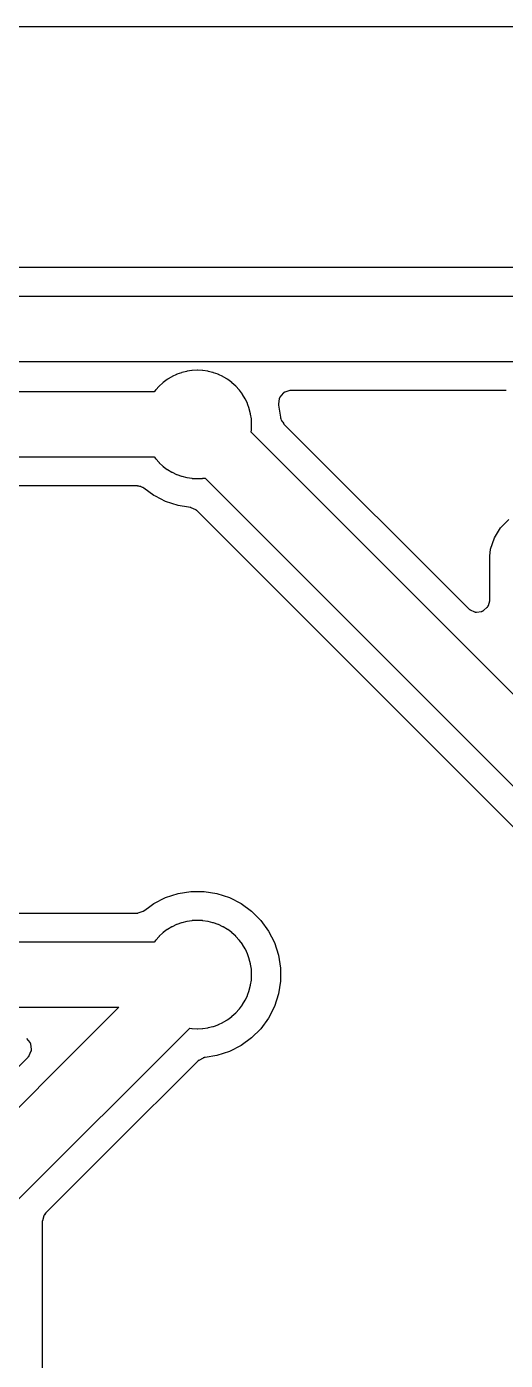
# Model space of a CAD drawing. Header units: metres. Extents: x 60.5 to 129.5, y -129.5 to -80.5.
# Drawn here: x 79.22 to 85.84, y -98.92 to -80.45 of the extents above; entities that cross this region are included whole.
import ezdxf

# ---------------------------------------------------------------- set-up
doc = ezdxf.new("R2010")
doc.units = ezdxf.units.M

msp = doc.modelspace()

# ---------------------------------------------------------------- linework, layer by layer
for points in [[(129.375, -80.451), (60.625, -80.451)], [(86.362, -83.788), (77.569, -83.788)], [(86.278, -84.189), (77.653, -84.189)], [(77.839, -85.089), (86.091, -85.089)], [(91.864, -95.607), (82.322, -86.065), (82.326, -86.036), (82.326, -86.035), (82.326, -86.034), (82.326, -86.032), (82.327, -86.031), (82.33, -85.962), (82.33, -85.961), (82.33, -85.96), (82.33, -85.959), (82.33, -85.958), (82.327, -85.889), (82.326, -85.888), (82.326, -85.886), (82.326, -85.885), (82.326, -85.884), (82.316, -85.816), (82.316, -85.815), (82.316, -85.814), (82.315, -85.812), (82.315, -85.811), (82.298, -85.745), (82.298, -85.743), (82.298, -85.742), (82.297, -85.741), (82.297, -85.74), (82.274, -85.675), (82.273, -85.674), (82.273, -85.673), (82.272, -85.672), (82.272, -85.671), (82.243, -85.609), (82.242, -85.608), (82.241, -85.606), (82.241, -85.605), (82.24, -85.604), (82.205, -85.545), (82.204, -85.544), (82.204, -85.543), (82.203, -85.542), (82.202, -85.541), (82.161, -85.486), (82.161, -85.485), (82.16, -85.484), (82.159, -85.483), (82.158, -85.482), (82.112, -85.431), (82.111, -85.431), (82.11, -85.43), (82.109, -85.429), (82.109, -85.428), (82.058, -85.382), (82.057, -85.381), (82.056, -85.38), (82.055, -85.379), (82.054, -85.379), (81.999, -85.338), (81.998, -85.337), (81.997, -85.336), (81.996, -85.336), (81.995, -85.335), (81.936, -85.3), (81.935, -85.299), (81.934, -85.299), (81.932, -85.298), (81.931, -85.297), (81.869, -85.268), (81.868, -85.268), (81.867, -85.267), (81.866, -85.267), (81.865, -85.266), (81.8, -85.243), (81.799, -85.243), (81.798, -85.242), (81.797, -85.242), (81.795, -85.242), (81.729, -85.225), (81.728, -85.225), (81.726, -85.224), (81.725, -85.224), (81.724, -85.224), (81.656, -85.214), (81.655, -85.214), (81.654, -85.214), (81.652, -85.214), (81.651, -85.213), (81.582, -85.21), (81.581, -85.21), (81.58, -85.21), (81.579, -85.21), (81.578, -85.21), (81.509, -85.213), (81.508, -85.214), (81.506, -85.214), (81.505, -85.214), (81.504, -85.214), (81.436, -85.224), (81.435, -85.224), (81.434, -85.224), (81.432, -85.225), (81.431, -85.225), (81.365, -85.242), (81.363, -85.242), (81.362, -85.242), (81.361, -85.243), (81.36, -85.243), (81.295, -85.266), (81.294, -85.267), (81.293, -85.267), (81.292, -85.268), (81.291, -85.268), (81.229, -85.297), (81.228, -85.298), (81.226, -85.299), (81.225, -85.299), (81.224, -85.3), (81.165, -85.335), (81.164, -85.336), (81.163, -85.336), (81.162, -85.337), (81.161, -85.338), (81.106, -85.379), (81.105, -85.379), (81.104, -85.38), (81.103, -85.381), (81.102, -85.382), (81.051, -85.428), (81.051, -85.429), (81.05, -85.43), (81.049, -85.431), (81.048, -85.431), (81.002, -85.482), (81.001, -85.483), (81, -85.484), (80.999, -85.485), (80.999, -85.486), (80.981, -85.51), (78.2, -85.51)], [(85.854, -85.49), (82.874, -85.49), (82.874, -85.49), (82.872, -85.49), (82.871, -85.49), (82.869, -85.49), (82.868, -85.49), (82.867, -85.49), (82.866, -85.49), (82.865, -85.49), (82.863, -85.49), (82.862, -85.491), (82.861, -85.491), (82.86, -85.491), (82.859, -85.491), (82.858, -85.492), (82.791, -85.512), (82.79, -85.513), (82.788, -85.513), (82.787, -85.514), (82.786, -85.514), (82.785, -85.515), (82.784, -85.515), (82.783, -85.516), (82.782, -85.516), (82.781, -85.517), (82.779, -85.517), (82.778, -85.518), (82.777, -85.519), (82.776, -85.52), (82.775, -85.52), (82.774, -85.521), (82.773, -85.522), (82.772, -85.523), (82.772, -85.523), (82.771, -85.524), (82.77, -85.525), (82.769, -85.526), (82.768, -85.527), (82.767, -85.528), (82.722, -85.581), (82.721, -85.582), (82.721, -85.583), (82.72, -85.584), (82.719, -85.585), (82.719, -85.586), (82.718, -85.587), (82.717, -85.589), (82.717, -85.59), (82.716, -85.591), (82.716, -85.592), (82.715, -85.593), (82.715, -85.594), (82.714, -85.595), (82.714, -85.596), (82.713, -85.598), (82.713, -85.599), (82.712, -85.6), (82.712, -85.601), (82.712, -85.602), (82.712, -85.604), (82.711, -85.605), (82.711, -85.606), (82.711, -85.607), (82.702, -85.676), (82.702, -85.678), (82.702, -85.679), (82.702, -85.68), (82.702, -85.681), (82.702, -85.682), (82.702, -85.684), (82.702, -85.685), (82.702, -85.686), (82.702, -85.687), (82.702, -85.688), (82.702, -85.69), (82.702, -85.691)], [(82.702, -85.691), (82.729, -85.859), (82.729, -85.86), (82.73, -85.867), (82.731, -85.869), (82.731, -85.87), (82.731, -85.871), (82.732, -85.872), (82.732, -85.873), (82.732, -85.874), (82.733, -85.876), (82.733, -85.877), (82.734, -85.878), (82.734, -85.879), (82.735, -85.88), (82.735, -85.881), (82.735, -85.881), (82.741, -85.9), (82.741, -85.901), (82.742, -85.902), (82.742, -85.903), (82.743, -85.904), (82.743, -85.906), (82.744, -85.907), (82.744, -85.908), (82.745, -85.909), (82.745, -85.91), (82.746, -85.911), (82.747, -85.912), (82.747, -85.913), (82.748, -85.914), (82.749, -85.915), (82.75, -85.916), (82.751, -85.917), (82.751, -85.918), (82.762, -85.93), (82.769, -85.943), (82.77, -85.945), (82.77, -85.946), (82.771, -85.947), (82.772, -85.948), (82.772, -85.949), (82.773, -85.949), (82.774, -85.95), (82.774, -85.951), (82.775, -85.952), (82.776, -85.953), (82.777, -85.954), (82.778, -85.955), (85.332, -88.51), (85.334, -88.511), (85.34, -88.517), (85.341, -88.518), (85.342, -88.519), (85.343, -88.519), (85.344, -88.52), (85.345, -88.521), (85.346, -88.522), (85.347, -88.522), (85.348, -88.523), (85.349, -88.524), (85.35, -88.524), (85.351, -88.525), (85.352, -88.525), (85.354, -88.526), (85.417, -88.555), (85.418, -88.555), (85.419, -88.556), (85.421, -88.556), (85.422, -88.557), (85.423, -88.557), (85.424, -88.557), (85.425, -88.558), (85.426, -88.558), (85.428, -88.558), (85.429, -88.559), (85.43, -88.559), (85.431, -88.559), (85.433, -88.559), (85.434, -88.559), (85.435, -88.559), (85.436, -88.559), (85.438, -88.559), (85.439, -88.559), (85.44, -88.559), (85.441, -88.559), (85.443, -88.559), (85.444, -88.559), (85.445, -88.559), (85.514, -88.549), (85.515, -88.549), (85.517, -88.549), (85.518, -88.548), (85.519, -88.548), (85.52, -88.548), (85.521, -88.547), (85.523, -88.547), (85.524, -88.547), (85.525, -88.546), (85.526, -88.546), (85.527, -88.545), (85.528, -88.545), (85.529, -88.544), (85.531, -88.544), (85.532, -88.543), (85.533, -88.542), (85.534, -88.542), (85.535, -88.541), (85.536, -88.54), (85.537, -88.54), (85.538, -88.539), (85.539, -88.538), (85.54, -88.537), (85.593, -88.491), (85.593, -88.491), (85.594, -88.49), (85.595, -88.489), (85.596, -88.488), (85.597, -88.487), (85.598, -88.486), (85.599, -88.485), (85.599, -88.484), (85.6, -88.483), (85.601, -88.482), (85.602, -88.481), (85.602, -88.48), (85.603, -88.479), (85.603, -88.478), (85.604, -88.477), (85.605, -88.476), (85.605, -88.475), (85.606, -88.474), (85.606, -88.472), (85.607, -88.471), (85.607, -88.47), (85.607, -88.469), (85.608, -88.468), (85.627, -88.401), (85.628, -88.4), (85.628, -88.398), (85.628, -88.397), (85.629, -88.396), (85.629, -88.395), (85.629, -88.394), (85.629, -88.393), (85.629, -88.391), (85.629, -88.39), (85.629, -88.389), (85.629, -88.388), (85.629, -88.387), (85.629, -87.783), (85.639, -87.688), (85.691, -87.532), (85.777, -87.393), (85.893, -87.277)], [(78.386, -86.41), (80.981, -86.41), (80.999, -86.434), (80.999, -86.435), (81, -86.436), (81.001, -86.437), (81.002, -86.438), (81.048, -86.489), (81.049, -86.489), (81.05, -86.49), (81.051, -86.491), (81.051, -86.492), (81.102, -86.538), (81.103, -86.539), (81.104, -86.54), (81.105, -86.541), (81.106, -86.541), (81.161, -86.582), (81.162, -86.583), (81.163, -86.584), (81.164, -86.584), (81.165, -86.585), (81.224, -86.62), (81.225, -86.621), (81.226, -86.621), (81.228, -86.622), (81.229, -86.623), (81.291, -86.652), (81.292, -86.652), (81.293, -86.653), (81.294, -86.653), (81.295, -86.654), (81.36, -86.677), (81.361, -86.677), (81.362, -86.678), (81.363, -86.678), (81.365, -86.678), (81.431, -86.695), (81.432, -86.695), (81.434, -86.696), (81.435, -86.696), (81.436, -86.696), (81.504, -86.706), (81.505, -86.706), (81.506, -86.706), (81.508, -86.706), (81.509, -86.707), (81.578, -86.71), (81.579, -86.71), (81.58, -86.71), (81.581, -86.71), (81.582, -86.71), (81.651, -86.707), (81.652, -86.706), (81.654, -86.706), (81.655, -86.706), (81.656, -86.706), (81.685, -86.702), (91.59, -96.606)], [(91.139, -96.721), (81.575, -87.158), (81.574, -87.157), (81.569, -87.152), (81.568, -87.151), (81.567, -87.15), (81.566, -87.149), (81.565, -87.149), (81.564, -87.148), (81.563, -87.147), (81.562, -87.147), (81.561, -87.146), (81.56, -87.145), (81.559, -87.145), (81.558, -87.144), (81.557, -87.144), (81.556, -87.143), (81.493, -87.113), (81.492, -87.113), (81.49, -87.112), (81.489, -87.112), (81.488, -87.111), (81.487, -87.111), (81.486, -87.11), (81.485, -87.11), (81.484, -87.11), (81.483, -87.11), (81.481, -87.109), (81.48, -87.109), (81.479, -87.109), (81.458, -87.106), (81.311, -87.082), (81.138, -87.026), (80.997, -86.954), (80.977, -86.944), (80.839, -86.844), (80.838, -86.843), (80.832, -86.839), (80.831, -86.838), (80.83, -86.838), (80.829, -86.837), (80.828, -86.836), (80.827, -86.836), (80.826, -86.835), (80.825, -86.835), (80.824, -86.834), (80.822, -86.834), (80.821, -86.833), (80.82, -86.833), (80.819, -86.833), (80.819, -86.833), (80.802, -86.823), (80.801, -86.823), (80.799, -86.822), (80.798, -86.822), (80.797, -86.821), (80.796, -86.821), (80.795, -86.82), (80.794, -86.82), (80.792, -86.82), (80.791, -86.819), (80.79, -86.819), (80.789, -86.819), (80.788, -86.819), (80.786, -86.818), (80.785, -86.818), (80.784, -86.818), (80.783, -86.818), (80.781, -86.818), (80.766, -86.817), (80.751, -86.813), (80.75, -86.812), (80.749, -86.812), (80.747, -86.812), (80.746, -86.811), (80.745, -86.811), (80.744, -86.811), (80.743, -86.811), (80.741, -86.811), (80.74, -86.811), (80.739, -86.811), (80.738, -86.811), (80.737, -86.811), (78.624, -86.811)], [(75.136, -92.729), (80.737, -92.729), (80.738, -92.729), (80.745, -92.729), (80.746, -92.729), (80.748, -92.729), (80.749, -92.729), (80.75, -92.729), (80.751, -92.729), (80.752, -92.729), (80.754, -92.728), (80.755, -92.728), (80.756, -92.728), (80.757, -92.727), (80.758, -92.727), (80.759, -92.727), (80.761, -92.726), (80.826, -92.703), (80.828, -92.702), (80.829, -92.702), (80.83, -92.702), (80.831, -92.701), (80.832, -92.701), (80.833, -92.7), (80.834, -92.699), (80.835, -92.699), (80.836, -92.698), (80.837, -92.698), (80.838, -92.697), (80.839, -92.696), (80.903, -92.65), (80.977, -92.596), (81.138, -92.514), (81.311, -92.458), (81.489, -92.429), (81.671, -92.429), (81.849, -92.458), (82.022, -92.514), (82.183, -92.596), (82.33, -92.702), (82.458, -92.83), (82.564, -92.977), (82.646, -93.138), (82.702, -93.311), (82.731, -93.489), (82.731, -93.671), (82.702, -93.849), (82.646, -94.022), (82.564, -94.183), (82.458, -94.33), (82.33, -94.458), (82.183, -94.564), (82.022, -94.646), (81.849, -94.702), (81.687, -94.728), (81.681, -94.729), (81.68, -94.729), (81.673, -94.73), (81.671, -94.731), (81.67, -94.731), (81.669, -94.731), (81.668, -94.732), (81.667, -94.732), (81.666, -94.732), (81.664, -94.733), (81.663, -94.733), (81.662, -94.734), (81.661, -94.734), (81.66, -94.735), (81.659, -94.735), (81.658, -94.736), (81.597, -94.769), (81.595, -94.77), (81.594, -94.77), (81.593, -94.771), (81.592, -94.772), (81.591, -94.772), (81.591, -94.773), (81.59, -94.774), (81.589, -94.774), (81.588, -94.775), (81.587, -94.776), (81.586, -94.777), (81.585, -94.778), (80.392, -95.971), (79.481, -96.881), (79.481, -96.882), (79.48, -96.883), (79.479, -96.884), (79.478, -96.885), (79.461, -96.906), (79.46, -96.907), (79.46, -96.908), (79.459, -96.909), (79.458, -96.91), (79.458, -96.911), (79.457, -96.912), (79.456, -96.913), (79.456, -96.914), (79.455, -96.915), (79.455, -96.916), (79.454, -96.917), (79.454, -96.919), (79.453, -96.92), (79.453, -96.921), (79.453, -96.922), (79.452, -96.923), (79.433, -96.99), (79.432, -96.991), (79.432, -96.993), (79.432, -96.994), (79.431, -96.995), (79.431, -96.996), (79.431, -96.997), (79.431, -96.998), (79.431, -97), (79.431, -97.001), (79.431, -97.002), (79.431, -97.003), (79.431, -97.004), (79.431, -104.236)], [(79.03, -96.766), (81.475, -94.322), (81.504, -94.326), (81.505, -94.326), (81.506, -94.326), (81.508, -94.326), (81.509, -94.327), (81.578, -94.33), (81.579, -94.33), (81.58, -94.33), (81.581, -94.33), (81.582, -94.33), (81.651, -94.327), (81.652, -94.326), (81.654, -94.326), (81.655, -94.326), (81.656, -94.326), (81.724, -94.316), (81.725, -94.316), (81.726, -94.316), (81.728, -94.315), (81.729, -94.315), (81.795, -94.298), (81.797, -94.298), (81.798, -94.298), (81.799, -94.297), (81.8, -94.297), (81.865, -94.274), (81.866, -94.273), (81.867, -94.273), (81.868, -94.272), (81.869, -94.272), (81.931, -94.243), (81.932, -94.242), (81.934, -94.241), (81.935, -94.241), (81.936, -94.24), (81.995, -94.205), (81.996, -94.204), (81.997, -94.204), (81.998, -94.203), (81.999, -94.202), (82.054, -94.161), (82.055, -94.161), (82.056, -94.16), (82.057, -94.159), (82.058, -94.158), (82.109, -94.112), (82.109, -94.111), (82.11, -94.11), (82.111, -94.109), (82.112, -94.109), (82.158, -94.058), (82.159, -94.057), (82.16, -94.056), (82.161, -94.055), (82.161, -94.054), (82.202, -93.999), (82.203, -93.998), (82.204, -93.997), (82.204, -93.996), (82.205, -93.995), (82.24, -93.936), (82.241, -93.935), (82.241, -93.934), (82.242, -93.932), (82.243, -93.931), (82.272, -93.869), (82.272, -93.868), (82.273, -93.867), (82.273, -93.866), (82.274, -93.865), (82.297, -93.8), (82.297, -93.799), (82.298, -93.798), (82.298, -93.797), (82.298, -93.795), (82.315, -93.729), (82.315, -93.728), (82.316, -93.726), (82.316, -93.725), (82.316, -93.724), (82.326, -93.656), (82.326, -93.655), (82.326, -93.654), (82.326, -93.652), (82.327, -93.651), (82.33, -93.582), (82.33, -93.581), (82.33, -93.58), (82.33, -93.579), (82.33, -93.578), (82.327, -93.509), (82.326, -93.508), (82.326, -93.506), (82.326, -93.505), (82.326, -93.504), (82.316, -93.436), (82.316, -93.435), (82.316, -93.434), (82.315, -93.432), (82.315, -93.431), (82.298, -93.365), (82.298, -93.363), (82.298, -93.362), (82.297, -93.361), (82.297, -93.36), (82.274, -93.295), (82.273, -93.294), (82.273, -93.293), (82.272, -93.292), (82.272, -93.291), (82.243, -93.229), (82.242, -93.228), (82.241, -93.226), (82.241, -93.225), (82.24, -93.224), (82.205, -93.165), (82.204, -93.164), (82.204, -93.163), (82.203, -93.162), (82.202, -93.161), (82.161, -93.106), (82.161, -93.105), (82.16, -93.104), (82.159, -93.103), (82.158, -93.102), (82.112, -93.051), (82.111, -93.051), (82.11, -93.05), (82.109, -93.049), (82.109, -93.048), (82.058, -93.002), (82.057, -93.001), (82.056, -93), (82.055, -92.999), (82.054, -92.999), (81.999, -92.958), (81.998, -92.957), (81.997, -92.956), (81.996, -92.956), (81.995, -92.955), (81.936, -92.92), (81.935, -92.919), (81.934, -92.919), (81.932, -92.918), (81.931, -92.917), (81.869, -92.888), (81.868, -92.888), (81.867, -92.887), (81.866, -92.887), (81.865, -92.886), (81.8, -92.863), (81.799, -92.863), (81.798, -92.862), (81.797, -92.862), (81.795, -92.862), (81.729, -92.845), (81.728, -92.845), (81.726, -92.844), (81.725, -92.844), (81.724, -92.844), (81.656, -92.834), (81.655, -92.834), (81.654, -92.834), (81.652, -92.834), (81.651, -92.833), (81.582, -92.83), (81.581, -92.83), (81.58, -92.83), (81.579, -92.83), (81.578, -92.83), (81.509, -92.833), (81.508, -92.834), (81.506, -92.834), (81.505, -92.834), (81.504, -92.834), (81.436, -92.844), (81.435, -92.844), (81.434, -92.844), (81.432, -92.845), (81.431, -92.845), (81.365, -92.862), (81.363, -92.862), (81.362, -92.862), (81.361, -92.863), (81.36, -92.863), (81.295, -92.886), (81.294, -92.887), (81.293, -92.887), (81.292, -92.888), (81.291, -92.888), (81.229, -92.917), (81.228, -92.918), (81.226, -92.919), (81.225, -92.919), (81.224, -92.92), (81.165, -92.955), (81.164, -92.956), (81.163, -92.956), (81.162, -92.957), (81.161, -92.958), (81.106, -92.999), (81.105, -92.999), (81.104, -93), (81.103, -93.001), (81.102, -93.002), (81.051, -93.048), (81.051, -93.049), (81.05, -93.05), (81.049, -93.051), (81.048, -93.051), (81.002, -93.102), (81.001, -93.103), (81, -93.104), (80.999, -93.105), (80.999, -93.106), (80.981, -93.13), (74.898, -93.13)], [(74.712, -94.03), (80.493, -94.03), (78.262, -96.262)], [(79.211, -94.467), (79.257, -94.52), (79.258, -94.521), (79.259, -94.522), (79.26, -94.523), (79.26, -94.524), (79.261, -94.525), (79.262, -94.526), (79.262, -94.527), (79.263, -94.528), (79.264, -94.529), (79.264, -94.531), (79.265, -94.532), (79.265, -94.533), (79.266, -94.534), (79.266, -94.535), (79.267, -94.536), (79.267, -94.537), (79.267, -94.539), (79.268, -94.54), (79.268, -94.541), (79.268, -94.542), (79.269, -94.543), (79.269, -94.545), (79.269, -94.546), (79.279, -94.615), (79.279, -94.616), (79.279, -94.617), (79.279, -94.619), (79.279, -94.62), (79.279, -94.621), (79.279, -94.622), (79.279, -94.624), (79.279, -94.625), (79.279, -94.626), (79.279, -94.627), (79.279, -94.629), (79.279, -94.63), (79.279, -94.631), (79.278, -94.632), (79.278, -94.634), (79.278, -94.635), (79.277, -94.636), (79.277, -94.637), (79.277, -94.638), (79.276, -94.639), (79.276, -94.641), (79.275, -94.642), (79.275, -94.643), (79.246, -94.706), (79.245, -94.708), (79.245, -94.709), (79.244, -94.71), (79.244, -94.711), (79.243, -94.712), (79.242, -94.713), (79.242, -94.714), (79.241, -94.715), (79.24, -94.716), (79.239, -94.717), (79.239, -94.718), (79.238, -94.719), (79.237, -94.72), (79.231, -94.726), (79.23, -94.728), (77.919, -96.038)]]:
    msp.add_lwpolyline(points)

doc.saveas('drawing.dxf')
